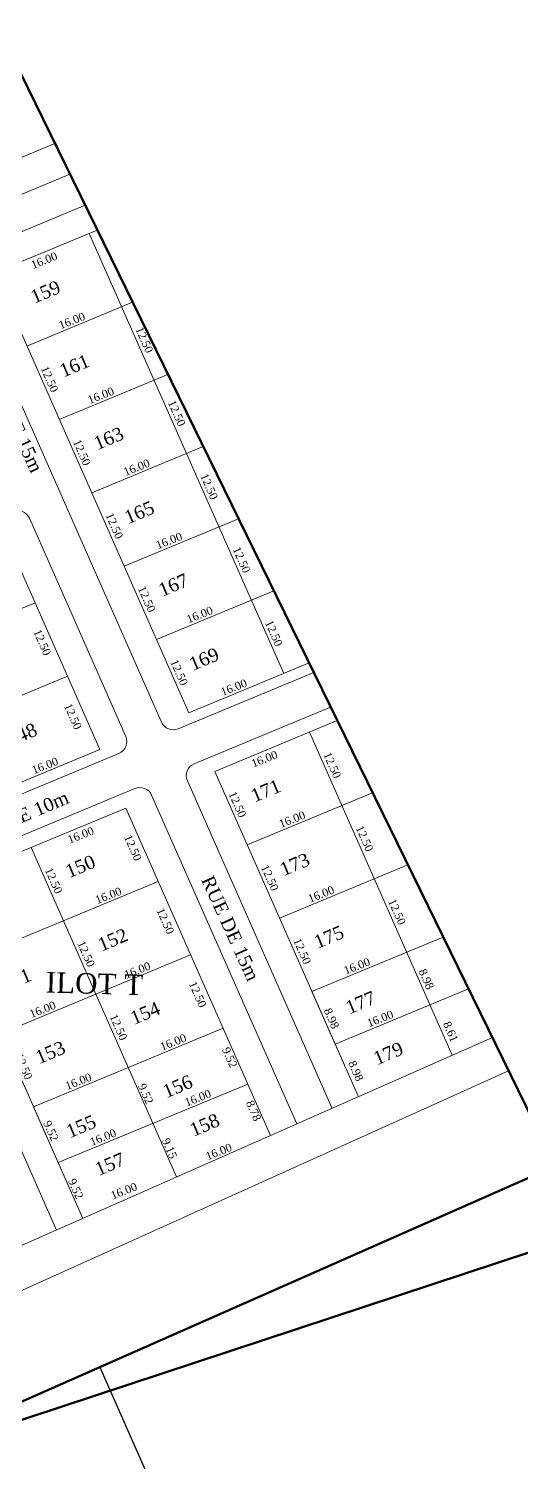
# Model space of a CAD drawing. Header units: metres. Extents: x 245225 to 248406, y 1633796 to 1637634.
# Drawn here: x 246665.4 to 246742.2, y 1637296.7 to 1637520.3 of the extents above; entities that cross this region are included whole.
import ezdxf

# ---------------------------------------------------------------- set-up
doc = ezdxf.new("R2010")
doc.units = ezdxf.units.M
doc.header["$MEASUREMENT"] = 0
doc.layers.add('LIMITES TITRES FONCIERS', color=7, linetype='Continuous', lineweight=0)
doc.layers.add('Limites_Communes', color=7, linetype='Continuous', lineweight=211, plot=False)
doc.layers.add('LIMITES_PARCELLES', color=7, linetype='Continuous', lineweight=0, true_color=0xffffff)
doc.styles.get("Standard").update_dxf_attribs({"font": 'txt.shx'})

msp = doc.modelspace()

# ---------------------------------------------------------------- linework, layer by layer
at = {"layer": 'LIMITES TITRES FONCIERS', "color": 5, "linetype": 'Continuous', "lineweight": 53, "flags": 128}
msp.add_lwpolyline([(246892.906505, 1637407.118136), (246638.746644, 1637294.893334), (246801.983905, 1637348.798178), (246826.491205, 1637354.173578), (246870.606305, 1637363.849778), (246883.226005, 1637366.617778), (246889.989205, 1637371.112178), (246891.432705, 1637372.071378), (246899.096905, 1637377.164578), (246908.156305, 1637383.184878), (246892.906505, 1637407.118136)], close=True, dxfattribs=at)
at = {"layer": 'LIMITES TITRES FONCIERS', "color": 5, "linetype": 'Continuous', "lineweight": 0, "flags": 128}
msp.add_lwpolyline([(246740.25241, 1637357.75844), (246341.82451, 1637178.002763)], dxfattribs=at)
at = {"layer": 'Limites_Communes', "color": 210, "lineweight": 80, "flags": 128}
msp.add_lwpolyline([(245735.1907, 1636182.4264), (245737.0861, 1636220.9674), (245735.2556, 1636239.0143), (245707.1038, 1636298.2282), (245667.8308, 1636399.1458), (245610.4254, 1636525.3073), (245591.9622, 1636563.4721), (245540.6052, 1636669.6309), (245473.0182, 1636809.3381), (245335.4487, 1637145.601), (245779.4502, 1637342.6846), (245848.75, 1637373.75), (245979.1715, 1637415.3337), (246366.25, 1637538.75), (246605.2718, 1637633.7039), (246913.4298, 1637003.726)], dxfattribs=at)
at = {"layer": 'limites_parcelles', "color": 7}
for p, q in [((246654.012641, 1637495.975072), (246669.503446, 1637502.392958)), ((246653.80547, 1637490.141125), (246671.841373, 1637497.613453)), ((246656.073263, 1637485.227722), (246674.209792, 1637492.771613)), ((246660.074035, 1637482.249929), (246676.107266, 1637488.892544)), ((246674.859583, 1637488.375625), (246705.166553, 1637419.749911)), ((246655.011835, 1637482.573129), (246686.11054, 1637412.154645)), ((246660.074035, 1637482.249929), (246690.381005, 1637413.624215)), ((246665.125197, 1637470.81231), (246681.610449, 1637477.642199)), ((246670.176358, 1637459.374691), (246687.113632, 1637466.391854)), ((246675.22752, 1637447.937072), (246692.616815, 1637455.141509)), ((246665.505842, 1637443.959343), (246680.53484, 1637409.928366)), ((246680.278682, 1637436.499453), (246698.119999, 1637443.891163)), ((246661.366069, 1637442.194232), (246676.519554, 1637407.881375)), ((246685.329843, 1637425.061834), (246703.623182, 1637432.640818)), ((246636.846135, 1637418.505221), (246666.41723, 1637430.756613)), ((246690.381005, 1637413.624215), (246709.126365, 1637421.390473)), ((246641.897296, 1637407.067602), (246671.468392, 1637419.318994)), ((246709.849533, 1637419.912076), (246688.708348, 1637411.116065)), ((246712.490913, 1637414.512214), (246691.212675, 1637405.659182)), ((246694.421934, 1637404.47412), (246713.528912, 1637412.390197)), ((246709.207482, 1637410.599816), (246731.465322, 1637360.200184)), ((246646.948458, 1637395.629983), (246676.519554, 1637407.881375)), ((246679.473586, 1637407.273845), (246645.304426, 1637393.057408)), ((246690.151421, 1637403.00466), (246712.711964, 1637351.919601)), ((246694.421934, 1637404.47412), (246716.828667, 1637353.737339)), ((246681.977913, 1637401.816962), (246647.808752, 1637387.600526)), ((246684.575721, 1637400.778382), (246707.223363, 1637349.496098)), ((246699.473096, 1637393.036501), (246719.032095, 1637401.139852)), ((246650.989387, 1637386.479888), (246680.560483, 1637398.73128)), ((246680.560483, 1637398.73128), (246703.106804, 1637347.678423)), ((246665.774935, 1637392.605584), (246688.47015, 1637341.215578)), ((246704.524257, 1637381.598882), (246724.535278, 1637389.889507)), ((246656.040549, 1637375.042269), (246685.611645, 1637387.293661)), ((246650.989387, 1637386.479888), (246673.833496, 1637334.752734)), ((246646.747498, 1637384.946005), (246669.716937, 1637332.935059)), ((246709.575419, 1637370.161263), (246730.038462, 1637378.639162)), ((246661.09171, 1637363.60465), (246690.662806, 1637375.856042)), ((246713.202043, 1637361.949301), (246733.989628, 1637370.561659)), ((246666.142872, 1637352.167031), (246695.713968, 1637364.418423)), ((246669.988245, 1637343.459903), (246699.559341, 1637355.711295)), ((246733.824411, 1637354.858369), (246733.82449, 1637354.858191)), ((246719.239557, 1637348.278232), (246719.239636, 1637348.278052)), ((246715.137423, 1637346.427503), (246715.137502, 1637346.427324)), ((246709.668246, 1637343.960017), (246709.668326, 1637343.959837)), ((246705.566256, 1637342.109353), (246705.566335, 1637342.109173)), ((246690.981402, 1637335.529215), (246690.981482, 1637335.529035)), ((246672.294557, 1637327.098414), (246672.294637, 1637327.098232)), ((246676.396547, 1637328.949078), (246676.396628, 1637328.948896)), ((246666.825381, 1637324.630928), (246666.825461, 1637324.630746))]:
    msp.add_line(p, q, dxfattribs=at)
at = {"layer": 'limites_parcelles', "color": 7, "linetype": 'Continuous'}
for p, q in [((246716.828667, 1637353.737339), (246709.575419, 1637370.161263)), ((246673.833121, 1637334.752568), (246666.142872, 1637352.167031))]:
    msp.add_line(p, q, dxfattribs=at)
at = {"layer": 'limites_parcelles', "color": 7, "flags": 128}
msp.add_lwpolyline([(246737.709373, 1637362.957257), (246402.140748, 1637214.78625)], dxfattribs=at)
at = {"layer": 'limites_parcelles', "color": 7, "linetype": 'Continuous', "lineweight": 13, "flags": 128}
for points in [[(246676.496532, 1637311.561873), (246747.511487, 1637342.91846)], [(246806.846749, 1637221.617363), (246799.130273, 1637197.401929), (246754.429118, 1637135.064923), (246676.496575, 1637311.561892)]]:
    msp.add_lwpolyline(points, dxfattribs=at)
at = {"layer": 'limites_parcelles', "color": 7, "linetype": 'Continuous', "lineweight": 30, "flags": 128}
msp.add_lwpolyline([(246463.895474, 1637217.687445), (246676.496532, 1637311.561873), (246754.429143, 1637135.064868), (246612.650598, 1636937.350452), (246585.993692, 1636941.166878), (246463.895474, 1637217.687445)], close=True, dxfattribs=at)
at = {"layer": 'limites_parcelles', "color": 7}
for centre, start, end in [((246663.676311, 1637443.151372), 23.827549, 112.504371), ((246687.940072, 1637412.962616), 203.827549, 292.590264), ((246678.705309, 1637409.120396), 292.590264, 23.827549), ((246691.980952, 1637403.812631), 112.590262, 203.827549), ((246682.74619, 1637399.970411), 23.827549, 112.590262)]:
    msp.add_arc(centre, 2, start, end, dxfattribs=at)

# ---------------------------------------------------------------- texts
at = {"layer": 'limites_parcelles', "color": 7, "lineweight": 0, "attachment_point": 9}
for s, insert, char_height, rotation in [('\\fTimes New Roman|b0|i0|c00|p23;\\A1;16.00', (246670.027166, 1637484.357972), 1.248, 21.42002093), ('\\fTimes New Roman|b0|i0|c00|p23;\\A1;159', (246670.600845, 1637479.203402), 2.08, 22.84074961), ('\\fTimes New Roman|b0|i0|c00|p23;\\A1;16.00', (246674.344731, 1637474.938412), 1.248, 21.42002093), ('\\fTimes New Roman|b0|i0|c00|p23;\\A1;12.50', (246683.704274, 1637469.578514), 1.248, 293.7394337), ('\\fTimes New Roman|b0|i0|c00|p23;\\A1;161', (246675.131933, 1637467.684286), 2.08, 22.84074961), ('\\fTimes New Roman|b0|i0|c00|p23;\\A1;12.50', (246668.918726, 1637463.452817), 1.248, 293.7394337), ('\\fTimes New Roman|b0|i0|c00|p23;\\A1;16.00', (246678.862417, 1637463.279772), 1.248, 21.42002093), ('\\fTimes New Roman|b0|i0|c00|p23;\\A1;12.50', (246688.755436, 1637458.140895), 1.248, 293.7394337), ('\\fTimes New Roman|b0|i0|c00|p23;\\A1;163', (246680.449832, 1637456.357177), 2.08, 22.84074961), ('\\fTimes New Roman|b0|i0|c00|p23;\\A1;12.50', (246673.969888, 1637452.015199), 1.248, 293.7394337), ('\\fTimes New Roman|b0|i0|c00|p23;\\A1;16.00', (246684.447054, 1637452.063174), 1.248, 21.42002093), ('\\fTimes New Roman|b0|i0|c00|p23;\\A1;12.50', (246693.806597, 1637446.703276), 1.248, 293.7394337), ('\\fTimes New Roman|b0|i0|c00|p23;\\A1;165', (246685.234256, 1637444.809048), 2.08, 22.84074961), ('\\fTimes New Roman|b0|i0|c00|p23;\\A1;12.50', (246679.021049, 1637440.57758), 1.248, 293.7394337), ('\\fTimes New Roman|b0|i0|c00|p23;\\A1;16.00', (246689.498215, 1637440.625555), 1.248, 21.42002093), ('\\fTimes New Roman|b0|i0|c00|p23;\\A1;12.50', (246698.857759, 1637435.265657), 1.248, 293.7394337), ('\\fTimes New Roman|b0|i0|c00|p23;\\A1;167', (246690.552155, 1637433.481939), 2.08, 22.84074961), ('\\fTimes New Roman|b0|i0|c00|p23;\\A1;12.50', (246684.072211, 1637429.139961), 1.248, 293.7394337), ('\\fTimes New Roman|b0|i0|c00|p23;\\A1;16.00', (246694.282639, 1637429.077425), 1.248, 21.42002093), ('\\fTimes New Roman|b0|i0|c00|p23;\\A1;12.50', (246703.90892, 1637423.828038), 1.248, 293.7394337), ('\\fTimes New Roman|b0|i0|c00|p23;\\A1;12.50', (246667.780719, 1637422.399645), 1.248, 293.7394337), ('\\fTimes New Roman|b0|i0|c00|p23;\\A1;169', (246695.336579, 1637421.93381), 2.08, 22.84074961), ('\\fTimes New Roman|b0|i0|c00|p23;\\A1;12.50', (246689.123372, 1637417.702342), 1.248, 293.7394337), ('\\fTimes New Roman|b0|i0|c00|p23;\\A1;16.00', (246699.600539, 1637417.750317), 1.248, 21.42002093), ('\\fTimes New Roman|b0|i0|c00|p23;\\A1;12.50', (246672.565143, 1637410.851516), 1.248, 293.7394337), ('\\fTimes New Roman|b0|i0|c00|p23;\\A1;148', (246666.956318, 1637410.175784), 2.08, 22.84074961), ('\\fTimes New Roman|b0|i0|c00|p23;\\A1;16.00', (246704.375065, 1637406.582163), 1.248, 21.42002093), ('\\fTimes New Roman|b0|i0|c00|p23;\\A1;12.50', (246713.001011, 1637403.240323), 1.248, 293.7394337), ('\\fTimes New Roman|b0|i0|c00|p23;\\A1;16.00', (246670.153326, 1637405.55025), 1.248, 21.42002093), ('\\fTimes New Roman|b0|i0|c00|p23;\\A1;171', (246704.948744, 1637401.427593), 2.08, 22.84074961), ('\\fTimes New Roman|b0|i0|c00|p23;\\A1;12.50', (246698.215463, 1637397.114627), 1.248, 293.7394337), ('\\fTimes New Roman|b0|i0|c00|p23;\\A1;16.00', (246708.69263, 1637397.162603), 1.248, 21.42002093), ('\\fTimes New Roman|b0|i0|c00|p23;\\A1;16.00', (246675.728066, 1637394.713626), 1.248, 21.42002093), ('\\fTimes New Roman|b0|i0|c00|p23;\\A1;12.50', (246681.923971, 1637390.374312), 1.248, 293.7394337), ('\\fTimes New Roman|b0|i0|c00|p23;\\A1;12.50', (246718.052173, 1637391.802704), 1.248, 293.7394337), ('\\fTimes New Roman|b0|i0|c00|p23;\\A1;173', (246709.479832, 1637389.908477), 2.08, 22.84074961), ('\\fTimes New Roman|b0|i0|c00|p23;\\A1;150', (246676.048409, 1637389.58807), 2.08, 22.84074961), ('\\fTimes New Roman|b0|i0|c00|p23;\\A1;12.50', (246703.266625, 1637385.677008), 1.248, 293.7394337), ('\\fTimes New Roman|b0|i0|c00|p23;\\A1;12.50', (246669.568464, 1637385.246091), 1.248, 293.7394337), ('\\fTimes New Roman|b0|i0|c00|p23;\\A1;16.00', (246680.04563, 1637385.294066), 1.248, 21.42002093), ('\\fTimes New Roman|b0|i0|c00|p23;\\A1;16.00', (246713.210316, 1637385.503963), 1.248, 21.42002093), ('\\fTimes New Roman|b0|i0|c00|p23;\\A1;12.50', (246686.975133, 1637378.936693), 1.248, 293.7394337), ('\\fTimes New Roman|b0|i0|c00|p23;\\A1;12.50', (246723.103334, 1637380.365085), 1.248, 293.7394337), ('\\fTimes New Roman|b0|i0|c00|p23;\\A1;152', (246681.09957, 1637378.150451), 2.08, 22.84074961), ('\\fTimes New Roman|b0|i0|c00|p23;\\A1;12.50', (246708.317787, 1637374.239389), 1.248, 293.7394337), ('\\fTimes New Roman|b0|i0|c00|p23;\\A1;175', (246714.797731, 1637378.581368), 2.08, 22.84074961), ('\\fTimes New Roman|b0|i0|c00|p23;\\A1;12.50', (246674.619626, 1637373.808472), 1.248, 293.7394337), ('\\fTimes New Roman|b0|i0|c00|p23;\\A1;16.00', (246684.563317, 1637373.635427), 1.248, 21.42002093), ('\\fTimes New Roman|b0|i0|c00|p23;\\A1;16.00', (246718.794953, 1637374.287365), 1.248, 21.42002093), ('\\fTimes New Roman|b0|i0|c00|p23;\\A1;151', (246666.047285, 1637371.914244), 2.08, 22.84074961), ('\\fTimes New Roman|b0|i0|c00|p23;\\A1;ILOT T', (246683.203195, 1637369.524604), 3.2, 358.41757646), ('\\fTimes New Roman|b0|i0|c00|p23;\\A1;12.50', (246692.026294, 1637367.499074), 1.248, 293.7394337), ('\\fTimes New Roman|b0|i0|c00|p23;\\A1;8.98', (246727.486769, 1637370.305838), 1.248, 293.7394337), ('\\fTimes New Roman|b0|i0|c00|p23;\\A1;177', (246719.724338, 1637368.382409), 2.08, 22.84074961), ('\\fTimes New Roman|b0|i0|c00|p23;\\A1;16.00', (246669.777769, 1637367.509731), 1.248, 21.42002093), ('\\fTimes New Roman|b0|i0|c00|p23;\\A1;154', (246686.150732, 1637366.712832), 2.08, 22.84074961), ('\\fTimes New Roman|b0|i0|c00|p23;\\A1;8.98', (246712.701221, 1637364.180142), 1.248, 293.7394337), ('\\fTimes New Roman|b0|i0|c00|p23;\\A1;16.00', (246722.421577, 1637366.075403), 1.248, 21.42002093), ('\\fTimes New Roman|b0|i0|c00|p23;\\A1;12.50', (246679.670787, 1637362.370853), 1.248, 293.7394337), ('\\fTimes New Roman|b0|i0|c00|p23;\\A1;8.61', (246731.28251, 1637362.110603), 1.248, 293.7394337), ('\\fTimes New Roman|b0|i0|c00|p23;\\A1;16.00', (246690.147954, 1637362.418829), 1.248, 21.42002093), ('\\fTimes New Roman|b0|i0|c00|p23;\\A1;12.50', (246664.88524, 1637356.245157), 1.248, 293.7394337), ('\\fTimes New Roman|b0|i0|c00|p23;\\A1;153', (246671.365184, 1637360.587136), 2.08, 22.84074961), ('\\fTimes New Roman|b0|i0|c00|p23;\\A1;9.52', (246696.827997, 1637358.085948), 1.248, 293.7394337), ('\\fTimes New Roman|b0|i0|c00|p23;\\A1;179', (246724.060902, 1637360.429402), 2.08, 22.84074961), ('\\fTimes New Roman|b0|i0|c00|p23;\\A1;8.98', (246716.496963, 1637355.984907), 1.248, 293.7394337), ('\\fTimes New Roman|b0|i0|c00|p23;\\A1;16.00', (246675.362406, 1637356.293132), 1.248, 21.42002093), ('\\fTimes New Roman|b0|i0|c00|p23;\\A1;156', (246691.201893, 1637355.275213), 2.08, 22.84074961), ('\\fTimes New Roman|b0|i0|c00|p23;\\A1;9.52', (246683.724119, 1637352.428245), 1.248, 293.7394337), ('\\fTimes New Roman|b0|i0|c00|p23;\\A1;16.00', (246693.993327, 1637353.7117), 1.248, 21.42002093), ('\\fTimes New Roman|b0|i0|c00|p23;\\A1;8.78', (246700.55415, 1637349.775439), 1.248, 293.7394337), ('\\fTimes New Roman|b0|i0|c00|p23;\\A1;9.52', (246668.95509, 1637346.642946), 1.248, 293.7394337), ('\\fTimes New Roman|b0|i0|c00|p23;\\A1;155', (246676.149608, 1637349.039006), 2.08, 22.84074961), ('\\fTimes New Roman|b0|i0|c00|p23;\\A1;158', (246695.421779, 1637349.272045), 2.08, 22.84074961), ('\\fTimes New Roman|b0|i0|c00|p23;\\A1;16.00', (246679.207779, 1637347.586004), 1.248, 21.42002093), ('\\fTimes New Roman|b0|i0|c00|p23;\\A1;9.15', (246687.445626, 1637343.903131), 1.248, 293.7394337), ('\\fTimes New Roman|b0|i0|c00|p23;\\A1;157', (246680.636231, 1637343.146349), 2.08, 22.84074961), ('\\fTimes New Roman|b0|i0|c00|p23;\\A1;16.00', (246697.249696, 1637345.335627), 1.248, 21.42002093), ('\\fTimes New Roman|b0|i0|c00|p23;\\A1;9.52', (246672.822557, 1637337.605979), 1.248, 293.7394337), ('\\fTimes New Roman|b0|i0|c00|p23;\\A1;16.00', (246682.464148, 1637339.209931), 1.248, 21.42002093)]:
    msp.add_mtext(s, dxfattribs=dict(at, insert=insert, char_height=char_height, rotation=rotation))
at = {"layer": 'limites_parcelles', "color": 7, "lineweight": 0, "char_height": 2.08, "attachment_point": 9}
for s, insert, width, rotation in [('\\fTimes New Roman|b0|i0|c00|p23;\\A1;RUE DE 15m', (246665.774803, 1637450.833207), 18.094826, 294.5533252), ('\\fTimes New Roman|b0|i0|c00|p23;\\A1;RUE DE 10m', (246671.893968, 1637399.576699), 22.825456, 22.84074961), ('\\fTimes New Roman|b0|i0|c00|p23;\\A1;RUE DE 15m', (246699.559586, 1637371.53985), 18.094826, 294.5533252)]:
    msp.add_mtext(s, dxfattribs=dict(at, insert=insert, width=width, rotation=rotation))

doc.saveas('drawing.dxf')
